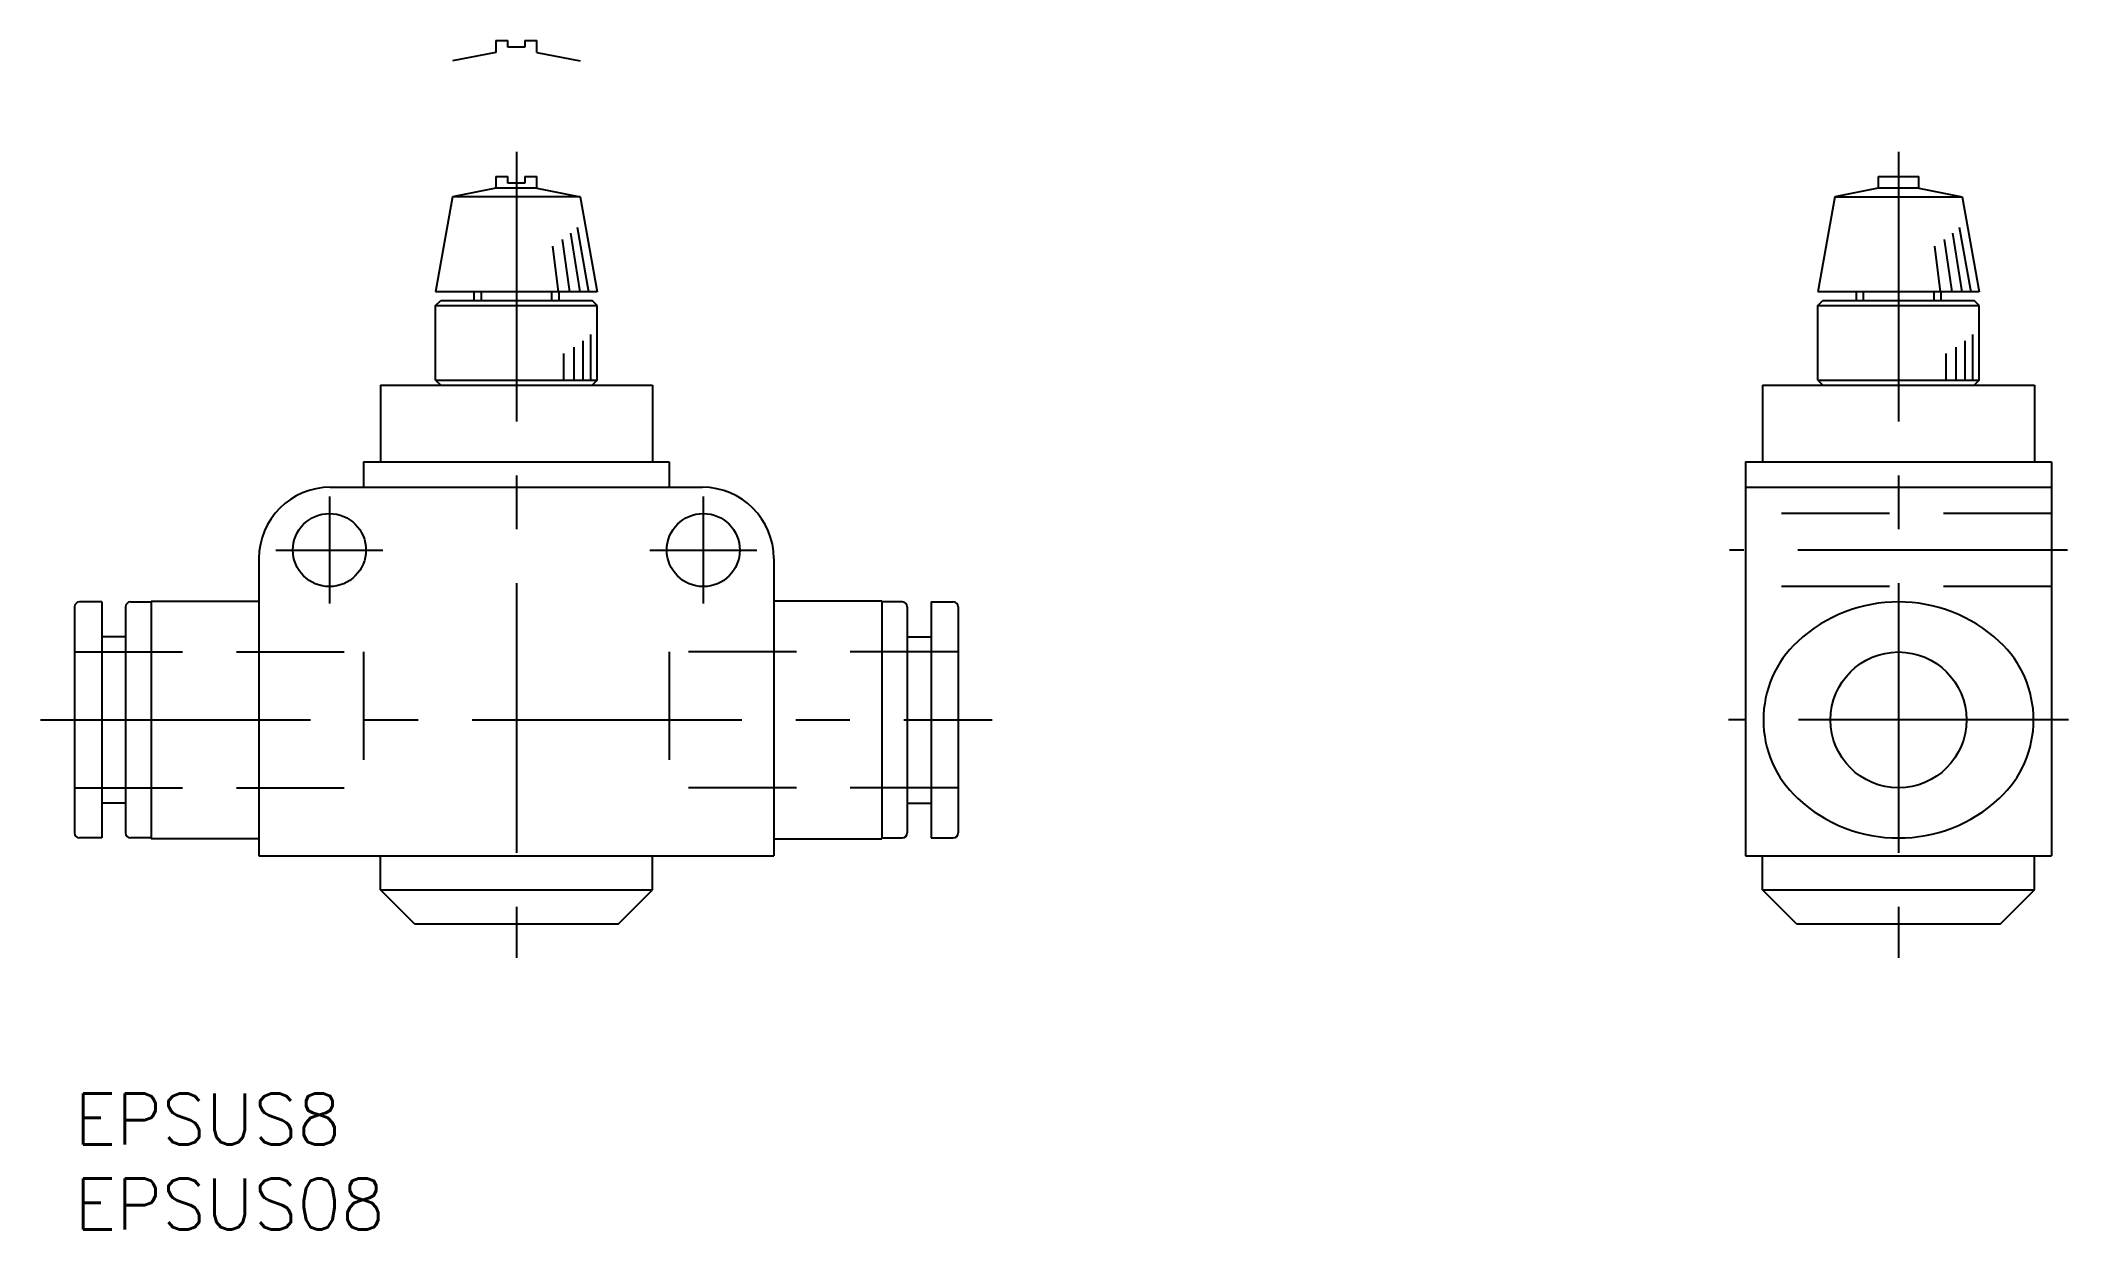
# Model space of a CAD drawing. Extents: x -2 to 117, y -8 to 62.
import ezdxf

# ---------------------------------------------------------------- set-up
doc = ezdxf.new("R2010")
doc.units = 0
doc.header["$LTSCALE"] = 0.5
for name, pattern in [('CENTER', [50.8, 31.75, -6.35, 6.35, -6.35]), ('DASHED', [19.05, 12.7, -6.35]), ('PHANTOM', [63.5, 31.75, -6.35, 6.35, -6.35, 6.35, -6.35])]:
    doc.linetypes.add(name, pattern=pattern)
doc.layers.get('0').update_dxf_attribs({"linetype": 'CONTINUOUS'})
doc.layers.add('CENTER', color=1, linetype='CENTER')
doc.styles.get("Standard").update_dxf_attribs({"font": 'txt.shx', "height": 3, "bigfont": 'bigfont.shx'})

# ---------------------------------------------------------------- blocks, each defined once
blk = doc.blocks.new('*U54')
at = {"color": 7, "linetype": 'CONTINUOUS'}
blk.add_text('EPSUS8', height=3, dxfattribs=at).set_placement((0, -3))
blk = doc.blocks.new('*U55')
at = {"color": 7, "linetype": 'CONTINUOUS'}
blk.add_text('EPSUS08', height=3, dxfattribs=at).set_placement((0, -8))

msp = doc.modelspace()

# ---------------------------------------------------------------- linework, layer by layer
at = {"color": 3, "linetype": 'PHANTOM'}
for p, q in [((24.8, 61.3), (22.24, 60.8)), ((24.8, 62), (25.5, 62)), ((24.8, 62), (24.8, 61.3)), ((25.5, 61.6), (25.5, 62)), ((26.5, 61.6), (25.5, 61.6)), ((26.5, 62), (27.2, 62)), ((26.5, 62), (26.5, 61.6)), ((27.2, 61.3), (27.2, 62)), ((27.2, 61.3), (29.76, 60.8)), ((28.69, 50.28), (29.13, 47.2)), ((29.18, 50.65), (29.73, 47.2)), ((29.58, 51.02), (30.25, 47.2)), ((110.02, 50.28), (110.46, 47.2)), ((110.51, 50.65), (111.06, 47.2)), ((110.91, 51.02), (111.58, 47.2)), ((28.12, 49.9), (28.45, 47.2)), ((109.45, 49.9), (109.78, 47.2)), ((29.93, 42), (29.93, 44.32)), ((30.38, 42), (30.38, 44.7)), ((111.26, 42), (111.26, 44.32)), ((111.71, 42), (111.71, 44.7)), ((28.8, 42), (28.8, 43.57)), ((29.4, 42), (29.4, 43.95)), ((110.13, 42), (110.13, 43.57)), ((110.73, 42), (110.73, 43.95))]:
    msp.add_line(p, q, dxfattribs=at)
at = {"color": 7, "linetype": 'CONTINUOUS'}
for p, q in [((24.8, 54), (25.5, 54)), ((24.8, 54), (24.8, 53.3)), ((25.5, 53.6), (25.5, 54)), ((26.5, 54), (27.2, 54)), ((26.5, 54), (26.5, 53.6)), ((27.2, 53.3), (27.2, 54)), ((106.13, 54), (108.53, 54)), ((106.13, 54), (106.13, 53.3)), ((108.53, 53.3), (108.53, 54)), ((22.24, 52.8), (21.25, 47.2)), ((24.8, 53.3), (22.24, 52.8)), ((29.76, 52.8), (22.24, 52.8)), ((27.2, 53.3), (24.8, 53.3)), ((26.5, 53.6), (25.5, 53.6)), ((27.2, 53.3), (29.76, 52.8)), ((29.76, 52.8), (30.75, 47.2)), ((103.58, 52.8), (102.58, 47.2)), ((106.13, 53.3), (103.58, 52.8)), ((103.58, 52.8), (111.08, 52.8)), ((108.53, 53.3), (106.13, 53.3)), ((108.53, 53.3), (111.08, 52.8)), ((111.08, 52.8), (112.08, 47.2)), ((30.75, 47.2), (21.25, 47.2)), ((21.25, 46.4), (21.55, 46.7)), ((21.55, 46.7), (30.45, 46.7)), ((23.5, 47.2), (23.5, 46.7)), ((28.5, 47.2), (28.5, 46.7)), ((30.75, 46.4), (30.45, 46.7)), ((112.08, 47.2), (102.58, 47.2)), ((102.58, 46.4), (102.88, 46.7)), ((102.88, 46.7), (111.78, 46.7)), ((104.83, 47.2), (104.83, 46.7)), ((109.83, 47.2), (109.83, 46.7)), ((112.08, 46.4), (111.78, 46.7)), ((21.25, 42), (21.25, 46.4)), ((21.25, 46.4), (30.75, 46.4)), ((30.75, 42), (30.75, 46.4)), ((102.58, 42), (102.58, 46.4)), ((102.58, 46.4), (112.08, 46.4)), ((112.08, 42), (112.08, 46.4)), ((21.25, 42), (30.75, 42)), ((21.25, 42), (21.55, 41.7)), ((30.75, 42), (30.45, 41.7)), ((102.58, 42), (112.08, 42)), ((102.58, 42), (102.88, 41.7)), ((112.08, 42), (111.78, 41.7)), ((18, 41.7), (34, 41.7)), ((18, 41.7), (18, 37.2)), ((34, 41.7), (34, 37.2)), ((99.33, 41.7), (115.33, 41.7)), ((99.33, 41.7), (99.33, 37.2)), ((115.33, 41.7), (115.33, 37.2)), ((17, 37.2), (17, 35.7)), ((17, 37.2), (35, 37.2)), ((35, 37.2), (35, 35.7)), ((98.33, 37.2), (98.33, 14)), ((98.33, 37.2), (116.33, 37.2)), ((116.33, 37.2), (116.33, 14)), ((15.05, 35.7), (36.95, 35.7)), ((98.33, 35.7), (116.33, 35.7)), ((10.85, 31.5), (10.85, 14)), ((41.15, 31.5), (41.15, 14)), ((0, 28.65), (0, 15.35)), ((1.6, 28.95), (0.3, 28.95)), ((1.6, 28.95), (1.6, 15.05)), ((3, 28.65), (3, 15.35)), ((3.3, 28.95), (4.5, 28.95)), ((4.5, 29), (4.5, 15)), ((4.5, 29), (10.85, 29)), ((47.5, 29), (41.15, 29)), ((47.5, 29), (47.5, 15)), ((48.7, 28.95), (47.5, 28.95)), ((49, 28.65), (49, 15.35)), ((50.4, 28.95), (51.7, 28.95)), ((50.4, 28.95), (50.4, 15.05)), ((52, 28.65), (52, 15.35)), ((3, 26.9), (1.6, 26.9)), ((49, 26.9), (50.4, 26.9)), ((3, 17.1), (1.6, 17.1)), ((49, 17.1), (50.4, 17.1)), ((1.6, 15.05), (0.3, 15.05)), ((4.5, 15.05), (3.3, 15.05)), ((10.85, 15), (4.5, 15)), ((41.15, 15), (47.5, 15)), ((47.5, 15.05), (48.7, 15.05)), ((50.4, 15.05), (51.7, 15.05)), ((10.85, 14), (41.15, 14)), ((18, 12), (18, 14)), ((34, 12), (34, 14)), ((98.33, 14), (116.33, 14)), ((99.33, 12), (99.33, 14)), ((115.33, 12), (115.33, 14)), ((18, 12), (34, 12)), ((20, 10), (18, 12)), ((32, 10), (34, 12)), ((99.33, 12), (115.33, 12)), ((101.33, 10), (99.33, 12)), ((113.33, 10), (115.33, 12)), ((20, 10), (32, 10)), ((101.33, 10), (113.33, 10))]:
    msp.add_line(p, q, dxfattribs=at)
at = {"color": 3, "linetype": 'CONTINUOUS'}
for p, q in [((23.93, 47.2), (23.93, 46.7)), ((28.07, 47.2), (28.07, 46.7)), ((105.26, 47.2), (105.26, 46.7)), ((109.4, 47.2), (109.4, 46.7))]:
    msp.add_line(p, q, dxfattribs=at)
at = {"color": 3, "linetype": 'DASHED'}
for p, q in [((116.33, 34.15), (98.33, 34.15)), ((116.33, 29.85), (98.33, 29.85)), ((0, 26), (17, 26)), ((17, 26), (17, 18)), ((52, 26), (35, 26)), ((35, 26), (35, 18)), ((0, 18), (17, 18)), ((52, 18), (35, 18))]:
    msp.add_line(p, q, dxfattribs=at)
at = {"color": 7, "linetype": 'CONTINUOUS'}
for centre, radius in [((15, 32), 2.15), ((37, 32), 2.15), ((107.33, 22), 4)]:
    msp.add_circle(centre, radius, dxfattribs=at)
for centre, radius, start, end in [((15.05, 31.5), 4.2, 90, 180), ((36.95, 31.5), 4.2, 0, 90), ((0.3, 28.65), 0.3, 90, 180), ((3.3, 28.65), 0.3, 90, 180), ((48.7, 28.65), 0.3, 0, 90), ((51.7, 28.65), 0.3, 0, 90), ((107.33, 20.23), 8.72, 46.9971, 133.0029), ((105.68, 22), 6.3, 133.0029, 226.9971), ((108.98, 22), 6.3, 313.0029, 46.9971), ((107.33, 23.77), 8.72, 226.9971, 313.0029), ((0.3, 15.35), 0.3, 180, 270), ((3.3, 15.35), 0.3, 180, 270), ((48.7, 15.35), 0.3, 270, 0), ((51.7, 15.35), 0.3, 270, 0)]:
    msp.add_arc(centre, radius, start, end, dxfattribs=at)
at = {"layer": 'CENTER', "color": 1, "linetype": 'CENTER'}
for p, q in [((26, 55.45), (26, 8)), ((107.33, 55.45), (107.33, 8)), ((15, 35.15), (15, 28.85)), ((37, 35.15), (37, 28.85)), ((11.85, 32), (18.15, 32)), ((33.85, 32), (40.15, 32)), ((117.28, 32), (97.38, 32)), ((-2, 22), (54, 22)), ((117.33, 22), (97.33, 22))]:
    msp.add_line(p, q, dxfattribs=at)

# ---------------------------------------------------------------- block references
at = {"color": 7, "linetype": 'CONTINUOUS'}
for name in ['*U54', '*U55']:
    msp.add_blockref(name, (0, 0), dxfattribs=at)

doc.saveas('drawing.dxf')
